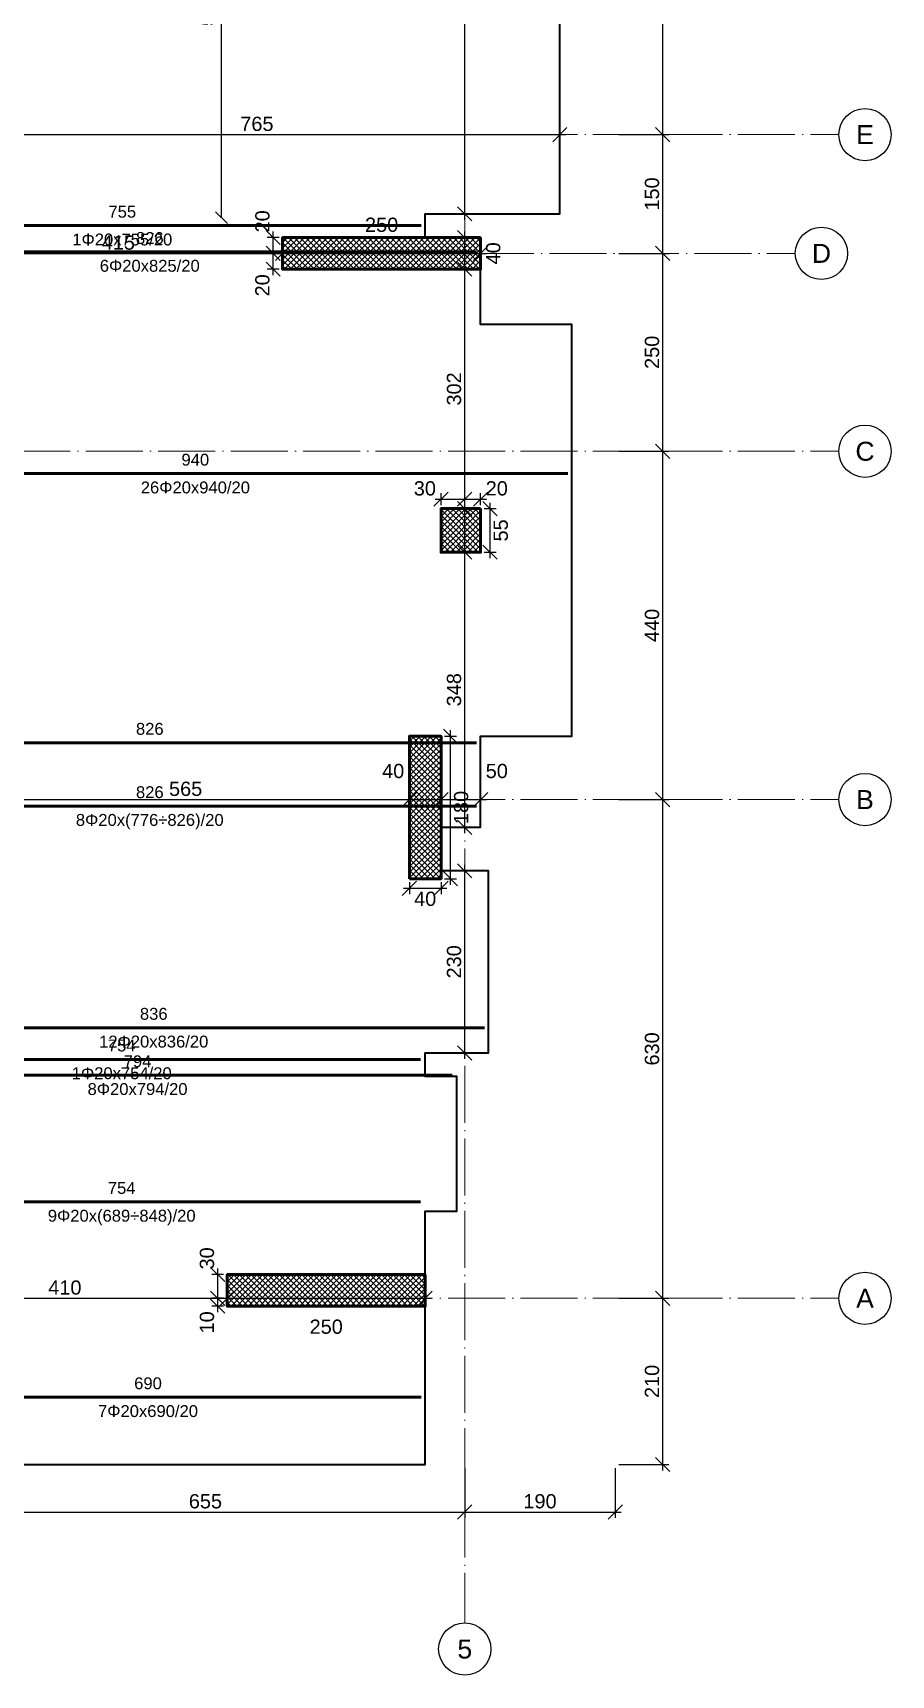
# Model space of a CAD drawing. Header units: millimetres. Extents: x -404 to 6018, y -5139 to 7890.
# Drawn here: x 1115 to 2198, y -466 to 1609 of the extents above; entities that cross this region are included whole.
import ezdxf
from ezdxf.enums import TextEntityAlignment as Align

# ---------------------------------------------------------------- set-up
doc = ezdxf.new("R2010")
doc.units = ezdxf.units.MM
doc.linetypes.add('ZWCAD_ISO04W100', pattern=[30.5, 24, -3, 0.5, -3])
for name, color, linetype, lineweight in [('AXIS LINES', 255, 'ZWCAD_ISO04W100', 13), ('COLUMN', 140, 'Continuous', 53), ('SLAB', 3, 'Continuous', 35), ('WALL', 10, 'Continuous', 53)]:
    doc.layers.add(name, color=color, linetype=linetype, lineweight=lineweight)
for name, color, linetype in [('FLOOR', 3, 'Continuous'), ('FW_AXIS', 7, 'Continuous'), ('FW_COLUMN_HATCH', 8, 'Continuous'), ('FW_DIM', 7, 'Continuous'), ('FW_WALL_HATCH', 8, 'Continuous'), ('REB_BOT_MESH_X', 5, 'Continuous'), ('REB_BOT_MESH_X_RANGE', 5, 'Continuous'), ('REB_BOT_MESH_X_TEXT', 5, 'Continuous')]:
    doc.layers.add(name, color=color, linetype=linetype)
doc.styles.add('REBAR_TXT', font='arial.ttf')
doc.styles.get("Standard").update_dxf_attribs({"font": 'arial.ttf'})
doc.dimstyles.new('FW_DIM', dxfattribs={"dimtxt": 18, "dimasz": 9, "dimexe": 7.5, "dimexo": 4.5, "dimgap": 4.5, "dimtad": 1, "dimdec": 0, "dimtxsty": 'Standard', "dimtsz": 9, "dimcen": 2.5, "dimdle": 7.5, "dimclrd": 256, "dimclre": 256, "dimclrt": 7, "dimazin": 3, "dimtfac": 1, "dimtmove": 2, "dimatfit": 3})
doc.dimstyles.new('REBAR M-200', dxfattribs={"dimtxt": 15, "dimasz": 15, "dimexe": 25, "dimexo": 12.5, "dimgap": 10, "dimtad": 1, "dimdec": 0, "dimtxsty": 'Standard', "dimblk": 'NONE', "dimcen": 50, "dimse1": 1, "dimse2": 1, "dimclrd": 6, "dimclre": 6, "dimclrt": 7, "dimazin": 3, "dimtfac": 1, "dimtmove": 2, "dimatfit": 3, "dimldrblk": 'NONE', "dimlwd": 53})
doc.dimstyles.new('REBAR RANGE', dxfattribs={"dimtxt": 15, "dimasz": 2.5, "dimexe": 0, "dimexo": 0, "dimgap": 10, "dimtad": 1, "dimdec": 0, "dimtxsty": 'Standard', "dimtsz": 7.5, "dimcen": 2.5, "dimse1": 1, "dimse2": 1, "dimclrd": 6, "dimclre": 6, "dimclrt": 7, "dimazin": 3, "dimtfac": 1, "dimtmove": 2, "dimatfit": 3, "dimlwd": 25})

# ---------------------------------------------------------------- blocks, each defined once
blk = doc.blocks.new('*D243')
at = {"color": 6, "lineweight": 53}
blk.add_line((849.5, 1051.75), (1790, 1051.75), dxfattribs=at)
at = {"layer": 'Defpoints'}
for p in [(849.5, 1051.75), (849.5, 1051.75), (1790, 1051.75)]:
    blk.add_point(p, dxfattribs=at)
at = {"layer": 'REB_BOT_MESH_X', "color": 7, "insert": (1319.75, 1069.25), "char_height": 15, "attachment_point": 5}
blk.add_mtext('940', dxfattribs=at)
blk = doc.blocks.new('_NONE')
blk = doc.blocks.new('*D247')
at = {"color": 6, "lineweight": 53}
blk.add_line((849.5, 351.75), (1685, 351.75), dxfattribs=at)
at = {"layer": 'Defpoints'}
for p in [(849.5, 351.75), (849.5, 351.75), (1685, 351.75)]:
    blk.add_point(p, dxfattribs=at)
at = {"layer": 'REB_BOT_MESH_X', "color": 7, "insert": (1267.25, 369.25), "char_height": 15, "attachment_point": 5}
blk.add_mtext('836', dxfattribs=at)
blk = doc.blocks.new('*D263')
at = {"color": 6, "lineweight": 53}
blk.add_line((849.5, 291.75), (1644, 291.75), dxfattribs=at)
at = {"layer": 'Defpoints'}
for p in [(849.5, 291.75), (849.5, 291.75), (1644, 291.75)]:
    blk.add_point(p, dxfattribs=at)
at = {"layer": 'REB_BOT_MESH_X', "color": 7, "insert": (1246.75, 309.25), "char_height": 15, "attachment_point": 5}
blk.add_mtext('794', dxfattribs=at)
blk = doc.blocks.new('*D275')
at = {"color": 6, "lineweight": 53}
blk.add_line((849.5, 131.75), (1604, 131.75), dxfattribs=at)
at = {"layer": 'Defpoints'}
for p in [(849.5, 131.75), (849.5, 131.75), (1604, 131.75)]:
    blk.add_point(p, dxfattribs=at)
at = {"layer": 'REB_BOT_MESH_X', "color": 7, "insert": (1226.75, 149.25), "char_height": 15, "attachment_point": 5}
blk.add_mtext('754', dxfattribs=at)
blk = doc.blocks.new('*D279')
at = {"color": 6, "lineweight": 53}
blk.add_line((849.5, 631.75), (1675, 631.75), dxfattribs=at)
at = {"layer": 'Defpoints'}
for p in [(849.5, 631.75), (849.5, 631.75), (1675, 631.75)]:
    blk.add_point(p, dxfattribs=at)
at = {"layer": 'REB_BOT_MESH_X', "color": 7, "insert": (1262.25, 649.25), "char_height": 15, "attachment_point": 5}
blk.add_mtext('826', dxfattribs=at)
blk = doc.blocks.new('*D283')
at = {"color": 6, "lineweight": 53}
blk.add_line((849.5, 711.75), (1675, 711.75), dxfattribs=at)
at = {"layer": 'Defpoints'}
for p in [(849.5, 711.75), (849.5, 711.75), (1675, 711.75)]:
    blk.add_point(p, dxfattribs=at)
at = {"layer": 'REB_BOT_MESH_X', "color": 7, "insert": (1262.25, 729.25), "char_height": 15, "attachment_point": 5}
blk.add_mtext('826', dxfattribs=at)
blk = doc.blocks.new('*D287')
at = {"color": 6, "lineweight": 53}
blk.add_line((849.5, 311.75), (1604, 311.75), dxfattribs=at)
at = {"layer": 'Defpoints'}
for p in [(849.5, 311.75), (849.5, 311.75), (1604, 311.75)]:
    blk.add_point(p, dxfattribs=at)
at = {"layer": 'REB_BOT_MESH_X', "color": 7, "insert": (1226.75, 329.25), "char_height": 15, "attachment_point": 5}
blk.add_mtext('754', dxfattribs=at)
blk = doc.blocks.new('*D291')
at = {"color": 6, "lineweight": 53}
blk.add_line((849.5, 1331.75), (1675, 1331.75), dxfattribs=at)
at = {"layer": 'Defpoints'}
for p in [(849.5, 1331.75), (849.5, 1331.75), (1675, 1331.75)]:
    blk.add_point(p, dxfattribs=at)
at = {"layer": 'REB_BOT_MESH_X', "color": 7, "insert": (1262.25, 1349.25), "char_height": 15, "attachment_point": 5}
blk.add_mtext('826', dxfattribs=at)
blk = doc.blocks.new('_Oblique')
at = {"color": 0, "linetype": 'ByBlock', "lineweight": -2}
blk.add_line((-0.5, -0.5), (0.5, 0.5), dxfattribs=at)
blk = doc.blocks.new('*D297')
at = {"color": 6, "lineweight": 25}
blk.add_line((1352.75, 1375), (1352.75, 1895), dxfattribs=at)
at = {"layer": 'Defpoints'}
for p in [(1352.75, 1895), (1352.75, 1375), (1352.75, 1375)]:
    blk.add_point(p, dxfattribs=at)
at = {"layer": 'REB_BOT_MESH_X_RANGE', "color": 6, "xscale": 15, "yscale": 15, "rotation": 90}
for p in [(1352.75, 1895), (1352.75, 1375)]:
    blk.add_blockref('_OBLIQUE', p, dxfattribs=at)
at = {"layer": 'REB_BOT_MESH_X_RANGE', "color": 7, "insert": (1335.25, 1635), "char_height": 15, "attachment_point": 5, "rotation": 90}
blk.add_mtext('520', dxfattribs=at)
blk = doc.blocks.new('*D312')
at = {"color": 6, "lineweight": 53}
blk.add_line((915, -115), (1605, -115), dxfattribs=at)
at = {"layer": 'Defpoints'}
for p in [(915, -115), (915, -115), (1605, -115)]:
    blk.add_point(p, dxfattribs=at)
at = {"layer": 'REB_BOT_MESH_X', "color": 7, "insert": (1260, -97.5), "char_height": 15, "attachment_point": 5}
blk.add_mtext('690', dxfattribs=at)
blk = doc.blocks.new('*D326')
at = {"color": 6, "lineweight": 53}
blk.add_line((850, 1365), (1605, 1365), dxfattribs=at)
at = {"layer": 'Defpoints'}
for p in [(850, 1365), (850, 1365), (1605, 1365)]:
    blk.add_point(p, dxfattribs=at)
at = {"layer": 'REB_BOT_MESH_X', "color": 7, "insert": (1227.5, 1382.5), "char_height": 15, "attachment_point": 5}
blk.add_mtext('755', dxfattribs=at)
blk = doc.blocks.new('*D347')
for p, q in [((1355.5, 10), (1340.5, 10)), ((1355.5, 0), (1340.5, 0)), ((1348, -7.5), (1348, 17.5))]:
    blk.add_line(p, q)
at = {"layer": 'Defpoints'}
for p in [(1348, 0), (1360, 10), (1360, 0)]:
    blk.add_point(p, dxfattribs=at)
at = {"layer": 'FW_DIM', "xscale": 18, "yscale": 18, "rotation": 90}
for p in [(1348, 10), (1348, 0)]:
    blk.add_blockref('_OBLIQUE', p, dxfattribs=at)
at = {"layer": 'FW_DIM', "color": 7, "insert": (1334.5, -20.4), "char_height": 18, "attachment_point": 5, "rotation": 90}
blk.add_mtext('10', dxfattribs=at)
blk = doc.blocks.new('*D348')
for p, q in [((1348, 2.5), (1348, 47.5)), ((1355.5, 40), (1340.5, 40)), ((1355.5, 10), (1340.5, 10))]:
    blk.add_line(p, q)
at = {"layer": 'Defpoints'}
for p in [(1360, 40), (1348, 10), (1360, 10)]:
    blk.add_point(p, dxfattribs=at)
at = {"layer": 'FW_DIM', "xscale": 18, "yscale": 18, "rotation": 90}
for p in [(1348, 40), (1348, 10)]:
    blk.add_blockref('_OBLIQUE', p, dxfattribs=at)
at = {"layer": 'FW_DIM', "color": 7, "insert": (1334.5, 60.4), "char_height": 18, "attachment_point": 5, "rotation": 90}
blk.add_mtext('30', dxfattribs=at)
blk = doc.blocks.new('*D351')
for p, q in [((1582.5, 528), (1637.5, 528)), ((1590, 535.5), (1590, 520.5)), ((1630, 535.5), (1630, 520.5))]:
    blk.add_line(p, q)
at = {"layer": 'Defpoints'}
for p in [(1590, 540), (1630, 540), (1590, 528)]:
    blk.add_point(p, dxfattribs=at)
at = {"layer": 'FW_DIM', "xscale": 18, "yscale": 18}
for p in [(1590, 528), (1630, 528)]:
    blk.add_blockref('_OBLIQUE', p, dxfattribs=at)
at = {"layer": 'FW_DIM', "color": 7, "insert": (1610, 514.5), "char_height": 18, "attachment_point": 5}
blk.add_mtext('40', dxfattribs=at)
blk = doc.blocks.new('*D352')
for p, q in [((1642, 532.5), (1642, 727.5)), ((1634.5, 720), (1649.5, 720)), ((1634.5, 540), (1649.5, 540))]:
    blk.add_line(p, q)
at = {"layer": 'Defpoints'}
for p in [(1630, 720), (1630, 540), (1642, 540)]:
    blk.add_point(p, dxfattribs=at)
at = {"layer": 'FW_DIM', "xscale": 18, "yscale": 18, "rotation": 90}
for p in [(1642, 720), (1642, 540)]:
    blk.add_blockref('_OBLIQUE', p, dxfattribs=at)
at = {"layer": 'FW_DIM', "color": 7, "insert": (1655.5, 630), "char_height": 18, "attachment_point": 5, "rotation": 90}
blk.add_mtext('180', dxfattribs=at)
blk = doc.blocks.new('*D353')
for p, q in [((1425.5, 1330), (1410.5, 1330)), ((1418, 1302.5), (1418, 1337.5)), ((1425.5, 1310), (1410.5, 1310))]:
    blk.add_line(p, q)
at = {"layer": 'Defpoints'}
for p in [(1430, 1330), (1418, 1310), (1430, 1310)]:
    blk.add_point(p, dxfattribs=at)
at = {"layer": 'FW_DIM', "xscale": 18, "yscale": 18, "rotation": 90}
for p in [(1418, 1330), (1418, 1310)]:
    blk.add_blockref('_OBLIQUE', p, dxfattribs=at)
at = {"layer": 'FW_DIM', "color": 7, "insert": (1404.5, 1289.6), "char_height": 18, "attachment_point": 5, "rotation": 90}
blk.add_mtext('20', dxfattribs=at)
blk = doc.blocks.new('*D354')
for p, q in [((1425.5, 1350), (1410.5, 1350)), ((1418, 1322.5), (1418, 1357.5)), ((1425.5, 1330), (1410.5, 1330))]:
    blk.add_line(p, q)
at = {"layer": 'Defpoints'}
for p in [(1430, 1350), (1418, 1330), (1430, 1330)]:
    blk.add_point(p, dxfattribs=at)
at = {"layer": 'FW_DIM', "xscale": 18, "yscale": 18, "rotation": 90}
for p in [(1418, 1350), (1418, 1330)]:
    blk.add_blockref('_OBLIQUE', p, dxfattribs=at)
at = {"layer": 'FW_DIM', "color": 7, "insert": (1404.5, 1370.4), "char_height": 18, "attachment_point": 5, "rotation": 90}
blk.add_mtext('20', dxfattribs=at)
blk = doc.blocks.new('*D389')
for p, q in [((1622.5, 1019.5), (1667.5, 1019.5)), ((1630, 1012), (1630, 1027)), ((1660, 1012), (1660, 1027))]:
    blk.add_line(p, q)
at = {"layer": 'Defpoints'}
for p in [(1630, 1019.5), (1630, 1007.5), (1660, 1007.5)]:
    blk.add_point(p, dxfattribs=at)
at = {"layer": 'FW_DIM', "xscale": 18, "yscale": 18}
for p in [(1630, 1019.5), (1660, 1019.5)]:
    blk.add_blockref('_OBLIQUE', p, dxfattribs=at)
at = {"layer": 'FW_DIM', "color": 7, "insert": (1609.6, 1033), "char_height": 18, "attachment_point": 5}
blk.add_mtext('30', dxfattribs=at)
blk = doc.blocks.new('*D390')
for p, q in [((1652.5, 1019.5), (1687.5, 1019.5)), ((1660, 1012), (1660, 1027)), ((1680, 1012), (1680, 1027))]:
    blk.add_line(p, q)
at = {"layer": 'Defpoints'}
for p in [(1660, 1019.5), (1660, 1007.5), (1680, 1007.5)]:
    blk.add_point(p, dxfattribs=at)
at = {"layer": 'FW_DIM', "xscale": 18, "yscale": 18}
for p in [(1660, 1019.5), (1680, 1019.5)]:
    blk.add_blockref('_OBLIQUE', p, dxfattribs=at)
at = {"layer": 'FW_DIM', "color": 7, "insert": (1700.4, 1033), "char_height": 18, "attachment_point": 5}
blk.add_mtext('20', dxfattribs=at)
blk = doc.blocks.new('*D391')
for p, q in [((1684.5, 1007.5), (1699.5, 1007.5)), ((1692, 945), (1692, 1015)), ((1684.5, 952.5), (1699.5, 952.5))]:
    blk.add_line(p, q)
at = {"layer": 'Defpoints'}
for p in [(1680, 1007.5), (1680, 952.5), (1692, 952.5)]:
    blk.add_point(p, dxfattribs=at)
at = {"layer": 'FW_DIM', "xscale": 18, "yscale": 18, "rotation": 90}
for p in [(1692, 1007.5), (1692, 952.5)]:
    blk.add_blockref('_OBLIQUE', p, dxfattribs=at)
at = {"layer": 'FW_DIM', "color": 7, "insert": (1705.5, 980), "char_height": 18, "attachment_point": 5, "rotation": 90}
blk.add_mtext('55', dxfattribs=at)
blk = doc.blocks.new('*D410')
for p, q in [((942.5, 10), (1367.5, 10)), ((950, 14.5), (950, 17.5)), ((1360, 14.5), (1360, 17.5))]:
    blk.add_line(p, q)
at = {"layer": 'Defpoints'}
for p in [(950, 10), (950, 10), (1360, 10)]:
    blk.add_point(p, dxfattribs=at)
at = {"layer": 'FW_DIM', "xscale": 18, "yscale": 18}
for p in [(950, 10), (1360, 10)]:
    blk.add_blockref('_OBLIQUE', p, dxfattribs=at)
at = {"layer": 'FW_DIM', "color": 7, "insert": (1155, 23.5), "char_height": 18, "attachment_point": 5}
blk.add_mtext('410', dxfattribs=at)
blk = doc.blocks.new('*D411')
for p, q in [((1352.5, 10), (1617.5, 10)), ((1360, 14.5), (1360, 17.5)), ((1610, 14.5), (1610, 17.5))]:
    blk.add_line(p, q)
at = {"layer": 'Defpoints'}
for p in [(1360, 10), (1360, 10), (1610, 10)]:
    blk.add_point(p, dxfattribs=at)
at = {"layer": 'FW_DIM', "xscale": 18, "yscale": 18}
for p in [(1360, 10), (1610, 10)]:
    blk.add_blockref('_OBLIQUE', p, dxfattribs=at)
at = {"layer": 'FW_DIM', "color": 7, "insert": (1485, -26), "char_height": 18, "attachment_point": 5}
blk.add_mtext('250', dxfattribs=at)
blk = doc.blocks.new('*D415')
for p, q in [((1025, 644.5), (1025, 647.5)), ((1590, 644.5), (1590, 647.5)), ((1017.5, 640), (1597.5, 640))]:
    blk.add_line(p, q)
at = {"layer": 'Defpoints'}
for p in [(1025, 640), (1025, 640), (1590, 640)]:
    blk.add_point(p, dxfattribs=at)
at = {"layer": 'FW_DIM', "xscale": 18, "yscale": 18}
for p in [(1025, 640), (1590, 640)]:
    blk.add_blockref('_OBLIQUE', p, dxfattribs=at)
at = {"layer": 'FW_DIM', "color": 7, "insert": (1307.5, 653.5), "char_height": 18, "attachment_point": 5}
blk.add_mtext('565', dxfattribs=at)
blk = doc.blocks.new('*D416')
for p, q in [((1590, 644.5), (1590, 647.5)), ((1630, 644.5), (1630, 647.5)), ((1582.5, 640), (1637.5, 640))]:
    blk.add_line(p, q)
at = {"layer": 'Defpoints'}
for p in [(1590, 640), (1590, 640), (1630, 640)]:
    blk.add_point(p, dxfattribs=at)
at = {"layer": 'FW_DIM', "xscale": 18, "yscale": 18}
for p in [(1590, 640), (1630, 640)]:
    blk.add_blockref('_OBLIQUE', p, dxfattribs=at)
at = {"layer": 'FW_DIM', "color": 7, "insert": (1569.6, 676), "char_height": 18, "attachment_point": 5}
blk.add_mtext('40', dxfattribs=at)
blk = doc.blocks.new('*D417')
for p, q in [((1630, 644.5), (1630, 647.5)), ((1680, 644.5), (1680, 647.5)), ((1622.5, 640), (1687.5, 640))]:
    blk.add_line(p, q)
at = {"layer": 'Defpoints'}
for p in [(1630, 640), (1630, 640), (1680, 640)]:
    blk.add_point(p, dxfattribs=at)
at = {"layer": 'FW_DIM', "xscale": 18, "yscale": 18}
for p in [(1630, 640), (1680, 640)]:
    blk.add_blockref('_OBLIQUE', p, dxfattribs=at)
at = {"layer": 'FW_DIM', "color": 7, "insert": (1700.4, 676), "char_height": 18, "attachment_point": 5}
blk.add_mtext('50', dxfattribs=at)
blk = doc.blocks.new('*D423')
for p, q in [((1007.5, 1330), (1437.5, 1330)), ((1015, 1334.5), (1015, 1337.5)), ((1430, 1334.5), (1430, 1337.5))]:
    blk.add_line(p, q)
at = {"layer": 'Defpoints'}
for p in [(1015, 1330), (1015, 1330), (1430, 1330)]:
    blk.add_point(p, dxfattribs=at)
at = {"layer": 'FW_DIM', "xscale": 18, "yscale": 18}
for p in [(1015, 1330), (1430, 1330)]:
    blk.add_blockref('_OBLIQUE', p, dxfattribs=at)
at = {"layer": 'FW_DIM', "color": 7, "insert": (1222.5, 1343.5), "char_height": 18, "attachment_point": 5}
blk.add_mtext('415', dxfattribs=at)
blk = doc.blocks.new('*D424')
for p, q in [((1422.5, 1330), (1687.5, 1330)), ((1430, 1334.5), (1430, 1337.5)), ((1680, 1334.5), (1680, 1337.5))]:
    blk.add_line(p, q)
at = {"layer": 'Defpoints'}
for p in [(1430, 1330), (1430, 1330), (1680, 1330)]:
    blk.add_point(p, dxfattribs=at)
at = {"layer": 'FW_DIM', "xscale": 18, "yscale": 18}
for p in [(1430, 1330), (1680, 1330)]:
    blk.add_blockref('_OBLIQUE', p, dxfattribs=at)
at = {"layer": 'FW_DIM', "color": 7, "insert": (1555, 1366), "char_height": 18, "attachment_point": 5}
blk.add_mtext('250', dxfattribs=at)
blk = doc.blocks.new('*D431')
for p, q in [((1007.5, 1480), (1787.5, 1480)), ((1015, 1484.5), (1015, 1487.5)), ((1780, 1484.5), (1780, 1487.5))]:
    blk.add_line(p, q)
at = {"layer": 'Defpoints'}
for p in [(1015, 1480), (1015, 1480), (1780, 1480)]:
    blk.add_point(p, dxfattribs=at)
at = {"layer": 'FW_DIM', "xscale": 18, "yscale": 18}
for p in [(1015, 1480), (1780, 1480)]:
    blk.add_blockref('_OBLIQUE', p, dxfattribs=at)
at = {"layer": 'FW_DIM', "color": 7, "insert": (1397.5, 1493.5), "char_height": 18, "attachment_point": 5}
blk.add_mtext('765', dxfattribs=at)
blk = doc.blocks.new('*D486')
for p, q in [((1655.5, 550), (1652.5, 550)), ((1660, 312.5), (1660, 557.5)), ((1655.5, 320), (1652.5, 320))]:
    blk.add_line(p, q)
at = {"layer": 'Defpoints'}
for p in [(1660, 550), (1660, 320), (1660, 320)]:
    blk.add_point(p, dxfattribs=at)
at = {"layer": 'FW_DIM', "xscale": 18, "yscale": 18, "rotation": 90}
for p in [(1660, 550), (1660, 320)]:
    blk.add_blockref('_OBLIQUE', p, dxfattribs=at)
at = {"layer": 'FW_DIM', "color": 7, "insert": (1646.5, 435), "char_height": 18, "attachment_point": 5, "rotation": 90}
blk.add_mtext('230', dxfattribs=at)
blk = doc.blocks.new('*D487')
for p, q in [((1660, 597.5), (1660, 960)), ((1655.5, 952.5), (1652.5, 952.5)), ((1655.5, 605), (1652.5, 605))]:
    blk.add_line(p, q)
at = {"layer": 'Defpoints'}
for p in [(1660, 952.5), (1660, 605), (1660, 605)]:
    blk.add_point(p, dxfattribs=at)
at = {"layer": 'FW_DIM', "xscale": 18, "yscale": 18, "rotation": 90}
for p in [(1660, 952.5), (1660, 605)]:
    blk.add_blockref('_OBLIQUE', p, dxfattribs=at)
at = {"layer": 'FW_DIM', "color": 7, "insert": (1646.5, 778.75), "char_height": 18, "attachment_point": 5, "rotation": 90}
blk.add_mtext('348', dxfattribs=at)
blk = doc.blocks.new('*D488')
for p, q in [((1655.5, 1007.5), (1652.5, 1007.5)), ((1660, 945), (1660, 1015)), ((1655.5, 952.5), (1652.5, 952.5))]:
    blk.add_line(p, q)
at = {"layer": 'Defpoints'}
for p in [(1660, 1007.5), (1660, 952.5), (1660, 952.5)]:
    blk.add_point(p, dxfattribs=at)
at = {"layer": 'FW_DIM', "xscale": 18, "yscale": 18, "rotation": 90}
for p in [(1660, 1007.5), (1660, 952.5)]:
    blk.add_blockref('_OBLIQUE', p, dxfattribs=at)
blk = doc.blocks.new('*D489')
for p, q in [((1655.5, 1310), (1652.5, 1310)), ((1660, 1000), (1660, 1317.5)), ((1655.5, 1007.5), (1652.5, 1007.5))]:
    blk.add_line(p, q)
at = {"layer": 'Defpoints'}
for p in [(1660, 1310), (1660, 1007.5), (1660, 1007.5)]:
    blk.add_point(p, dxfattribs=at)
at = {"layer": 'FW_DIM', "xscale": 18, "yscale": 18, "rotation": 90}
for p in [(1660, 1310), (1660, 1007.5)]:
    blk.add_blockref('_OBLIQUE', p, dxfattribs=at)
at = {"layer": 'FW_DIM', "color": 7, "insert": (1646.5, 1158.75), "char_height": 18, "attachment_point": 5, "rotation": 90}
blk.add_mtext('302', dxfattribs=at)
blk = doc.blocks.new('*D490')
for p, q in [((1655.5, 1350), (1652.5, 1350)), ((1660, 1302.5), (1660, 1357.5)), ((1655.5, 1310), (1652.5, 1310))]:
    blk.add_line(p, q)
at = {"layer": 'Defpoints'}
for p in [(1660, 1350), (1660, 1310), (1660, 1310)]:
    blk.add_point(p, dxfattribs=at)
at = {"layer": 'FW_DIM', "xscale": 18, "yscale": 18, "rotation": 90}
for p in [(1660, 1350), (1660, 1310)]:
    blk.add_blockref('_OBLIQUE', p, dxfattribs=at)
at = {"layer": 'FW_DIM', "color": 7, "insert": (1696, 1330), "char_height": 18, "attachment_point": 5, "rotation": 90}
blk.add_mtext('40', dxfattribs=at)
blk = doc.blocks.new('*D491')
for p, q in [((1660, 1372.40001), (1660, 1932.5)), ((1655.5, 1925), (1652.5, 1925)), ((1655.5, 1379.90001), (1652.5, 1379.90001))]:
    blk.add_line(p, q)
at = {"layer": 'Defpoints'}
for p in [(1660, 1925), (1660, 1379.90001), (1660, 1379.90001)]:
    blk.add_point(p, dxfattribs=at)
at = {"layer": 'FW_DIM', "xscale": 18, "yscale": 18, "rotation": 90}
for p in [(1660, 1925), (1660, 1379.90001)]:
    blk.add_blockref('_OBLIQUE', p, dxfattribs=at)
at = {"layer": 'FW_DIM', "color": 7, "insert": (1646.5, 1652.450005), "char_height": 18, "attachment_point": 5, "rotation": 90}
blk.add_mtext('545', dxfattribs=at)
blk = doc.blocks.new('*D507')
for p, q in [((1005, -204.5), (1005, -267.5)), ((1660, -204.5), (1660, -267.5)), ((997.5, -260), (1667.5, -260))]:
    blk.add_line(p, q)
at = {"layer": 'Defpoints'}
for p in [(1005, -200), (1660, -200), (1005, -260)]:
    blk.add_point(p, dxfattribs=at)
at = {"layer": 'FW_DIM', "xscale": 18, "yscale": 18}
for p in [(1005, -260), (1660, -260)]:
    blk.add_blockref('_OBLIQUE', p, dxfattribs=at)
at = {"layer": 'FW_DIM', "color": 7, "insert": (1332.5, -246.5), "char_height": 18, "attachment_point": 5}
blk.add_mtext('655', dxfattribs=at)
blk = doc.blocks.new('*D508')
for p, q in [((1660, -204.5), (1660, -267.5)), ((1850, -204.5), (1850, -267.5)), ((1652.5, -260), (1857.5, -260))]:
    blk.add_line(p, q)
at = {"layer": 'Defpoints'}
for p in [(1660, -200), (1850, -200), (1660, -260)]:
    blk.add_point(p, dxfattribs=at)
at = {"layer": 'FW_DIM', "xscale": 18, "yscale": 18}
for p in [(1660, -260), (1850, -260)]:
    blk.add_blockref('_OBLIQUE', p, dxfattribs=at)
at = {"layer": 'FW_DIM', "color": 7, "insert": (1755, -246.5), "char_height": 18, "attachment_point": 5}
blk.add_mtext('190', dxfattribs=at)
blk = doc.blocks.new('*D519')
for p, q in [((1854.5, 10), (1917.5, 10)), ((1910, -207.5), (1910, 17.5)), ((1854.5, -200), (1917.5, -200))]:
    blk.add_line(p, q)
at = {"layer": 'Defpoints'}
for p in [(1850, 10), (1850, -200), (1910, -200)]:
    blk.add_point(p, dxfattribs=at)
at = {"layer": 'FW_DIM', "xscale": 18, "yscale": 18, "rotation": 90}
for p in [(1910, 10), (1910, -200)]:
    blk.add_blockref('_OBLIQUE', p, dxfattribs=at)
at = {"layer": 'FW_DIM', "color": 7, "insert": (1896.5, -95), "char_height": 18, "attachment_point": 5, "rotation": 90}
blk.add_mtext('210', dxfattribs=at)
blk = doc.blocks.new('*D520')
for p, q in [((1910, 2.5), (1910, 647.5)), ((1854.5, 640), (1917.5, 640)), ((1854.5, 10), (1917.5, 10))]:
    blk.add_line(p, q)
at = {"layer": 'Defpoints'}
for p in [(1850, 640), (1850, 10), (1910, 10)]:
    blk.add_point(p, dxfattribs=at)
at = {"layer": 'FW_DIM', "xscale": 18, "yscale": 18, "rotation": 90}
for p in [(1910, 640), (1910, 10)]:
    blk.add_blockref('_OBLIQUE', p, dxfattribs=at)
at = {"layer": 'FW_DIM', "color": 7, "insert": (1896.5, 325), "char_height": 18, "attachment_point": 5, "rotation": 90}
blk.add_mtext('630', dxfattribs=at)
blk = doc.blocks.new('*D521')
for p, q in [((1854.5, 1080), (1917.5, 1080)), ((1910, 632.5), (1910, 1087.5)), ((1854.5, 640), (1917.5, 640))]:
    blk.add_line(p, q)
at = {"layer": 'Defpoints'}
for p in [(1850, 1080), (1850, 640), (1910, 640)]:
    blk.add_point(p, dxfattribs=at)
at = {"layer": 'FW_DIM', "xscale": 18, "yscale": 18, "rotation": 90}
for p in [(1910, 1080), (1910, 640)]:
    blk.add_blockref('_OBLIQUE', p, dxfattribs=at)
at = {"layer": 'FW_DIM', "color": 7, "insert": (1896.5, 860), "char_height": 18, "attachment_point": 5, "rotation": 90}
blk.add_mtext('440', dxfattribs=at)
blk = doc.blocks.new('*D522')
for p, q in [((1854.5, 1330), (1917.5, 1330)), ((1910, 1072.5), (1910, 1337.5)), ((1854.5, 1080), (1917.5, 1080))]:
    blk.add_line(p, q)
at = {"layer": 'Defpoints'}
for p in [(1850, 1330), (1850, 1080), (1910, 1080)]:
    blk.add_point(p, dxfattribs=at)
at = {"layer": 'FW_DIM', "xscale": 18, "yscale": 18, "rotation": 90}
for p in [(1910, 1330), (1910, 1080)]:
    blk.add_blockref('_OBLIQUE', p, dxfattribs=at)
at = {"layer": 'FW_DIM', "color": 7, "insert": (1896.5, 1205), "char_height": 18, "attachment_point": 5, "rotation": 90}
blk.add_mtext('250', dxfattribs=at)
blk = doc.blocks.new('*D523')
for p, q in [((1854.5, 1480), (1917.5, 1480)), ((1910, 1322.5), (1910, 1487.5)), ((1854.5, 1330), (1917.5, 1330))]:
    blk.add_line(p, q)
at = {"layer": 'Defpoints'}
for p in [(1850, 1480), (1850, 1330), (1910, 1330)]:
    blk.add_point(p, dxfattribs=at)
at = {"layer": 'FW_DIM', "xscale": 18, "yscale": 18, "rotation": 90}
for p in [(1910, 1480), (1910, 1330)]:
    blk.add_blockref('_OBLIQUE', p, dxfattribs=at)
at = {"layer": 'FW_DIM', "color": 7, "insert": (1896.5, 1405), "char_height": 18, "attachment_point": 5, "rotation": 90}
blk.add_mtext('150', dxfattribs=at)
blk = doc.blocks.new('*D524')
for p, q in [((1854.5, 1960), (1917.5, 1960)), ((1910, 1472.5), (1910, 1967.5)), ((1854.5, 1480), (1917.5, 1480))]:
    blk.add_line(p, q)
at = {"layer": 'Defpoints'}
for p in [(1850, 1960), (1850, 1480), (1910, 1480)]:
    blk.add_point(p, dxfattribs=at)
at = {"layer": 'FW_DIM', "xscale": 18, "yscale": 18, "rotation": 90}
for p in [(1910, 1960), (1910, 1480)]:
    blk.add_blockref('_OBLIQUE', p, dxfattribs=at)
at = {"layer": 'FW_DIM', "color": 7, "insert": (1896.5, 1720), "char_height": 18, "attachment_point": 5, "rotation": 90}
blk.add_mtext('480', dxfattribs=at)

msp = doc.modelspace()

# ---------------------------------------------------------------- hatches: boundary and pattern name
at = {"layer": 'FW_COLUMN_HATCH'}
h = msp.add_hatch(dxfattribs=at)
h.set_pattern_fill('ANSI37', scale=1.6)
h.paths.add_polyline_path([(1680, 1007.5), (1680, 952.5), (1630, 952.5), (1630, 1007.5), (1680, 1007.5)])
at = {"layer": 'FW_WALL_HATCH'}
h = msp.add_hatch(dxfattribs=at)
h.set_pattern_fill('ANSI37', scale=1.6)
h.paths.add_polyline_path([(1680, 1350), (1680, 1310), (1430, 1310), (1430, 1350), (1680, 1350)])
h = msp.add_hatch(dxfattribs=at)
h.set_pattern_fill('ANSI37', scale=1.6)
h.paths.add_polyline_path([(1590, 540), (1590, 720), (1630, 720), (1630, 540), (1590, 540)])
h = msp.add_hatch(dxfattribs=at)
h.set_pattern_fill('ANSI37', scale=1.6)
h.paths.add_polyline_path([(1360, 40), (1610, 40), (1610, 40), (1610, 0), (1360, 0), (1360, 40)])

# ---------------------------------------------------------------- linework, layer by layer
at = {"layer": 'AXIS LINES', "color": 0, "ltscale": 3}
for points in [[(1660, 3140), (1660, -400.1)], [(-282.6, 1480), (2132.4, 1480)], [(-337.6, 1330), (2077.4, 1330)], [(-282.6, 1080), (2132.4, 1080)], [(-282.6, 640), (2132.4, 640)], [(-282.6, 10), (2132.4, 10)]]:
    msp.add_lwpolyline(points, dxfattribs=at)
at = {"layer": 'COLUMN', "ltscale": 0.08}
for points in [[(1680, 1007.5), (1680, 952.5), (1630, 952.5), (1630, 1007.5), (1680, 1007.5)], [(1590, 605), (1590, 655)]]:
    msp.add_lwpolyline(points, dxfattribs=at)
at = {"layer": 'FLOOR'}
msp.add_line((1205, -199.9), (1315, -199.9), dxfattribs=at)
at = {"layer": 'FW_AXIS'}
for centre in [(2165.4, 1480), (2110.4, 1330), (2165.4, 1080), (2165.4, 640), (2165.4, 10), (1660, -433.1)]:
    msp.add_circle(centre, 33, dxfattribs=at)
at = {"layer": 'SLAB', "ltscale": 0.08}
msp.add_lwpolyline([(910, -199.9), (1610, -199.9), (1610, -48.2), (1609.9, 120), (1649.9, 120), (1649.9, 290.1), (1609.9, 290.1), (1609.9, 320), (1690, 320), (1690, 550), (1630, 550), (1630, 605), (1680, 605), (1680, 720), (1795, 720), (1795, 1240), (1680, 1240), (1680, 1350), (1610, 1350), (1610, 1379.9), (1780, 1379.9), (1779.9, 1900)], dxfattribs=at)
at = {"layer": 'WALL', "ltscale": 0.08}
for points in [[(1680, 1350), (1430, 1350), (1430, 1310), (1680, 1310), (1680, 1350)], [(1610, 40), (1360, 40), (1360, 0), (1610, 0), (1610, 40)]]:
    msp.add_lwpolyline(points, dxfattribs=at)
msp.add_lwpolyline([(1590, 540), (1590, 720), (1630, 720), (1630, 540)], close=True, dxfattribs=at)

# ---------------------------------------------------------------- texts
at = {"layer": 'FW_AXIS', "color": 7, "style": 'REBAR_TXT'}
for s, p in [('E', (2165.4, 1480)), ('D', (2110.4, 1330)), ('C', (2165.4, 1080)), ('B', (2165.4, 640)), ('A', (2165.4, 10)), ('5', (1660, -433.1))]:
    msp.add_text(s, height=24, dxfattribs=at).set_placement(p, align=Align.MIDDLE_CENTER)
at = {"layer": 'REB_BOT_MESH_X_TEXT', "color": 7, "style": 'REBAR_TXT'}
for s, p in [('1Φ20x755/20', (1227.5, 1355)), ('6Φ20x825/20', (1262.2, 1321.8)), ('26Φ20x940/20', (1319.8, 1041.8)), ('8Φ20x(776÷826)/20', (1262.2, 621.8)), ('12Φ20x836/20', (1267.2, 341.8)), ('1Φ20x754/20', (1226.8, 301.8)), ('8Φ20x794/20', (1246.8, 281.8)), ('9Φ20x(689÷848)/20', (1226.8, 121.8)), ('7Φ20x690/20', (1260, -125))]:
    msp.add_text(s, height=15, dxfattribs=at).set_placement(p, align=Align.TOP_CENTER)

# ---------------------------------------------------------------- dimensions: what is measured, and where the dimension line sits
at = {"layer": 'FW_DIM'}
for base, p1, p2, picture, middle in [((1910, 1480), (1850, 1480), (1850, 1960), '*D524', (1896.5, 1720)), ((1910, 1330), (1850, 1330), (1850, 1480), '*D523', (1896.5, 1405)), ((1910, 1080), (1850, 1080), (1850, 1330), '*D522', (1896.5, 1205)), ((1910, 640), (1850, 640), (1850, 1080), '*D521', (1896.5, 860)), ((1910, 10), (1850, 10), (1850, 640), '*D520', (1896.5, 325)), ((1910, -200), (1850, -200), (1850, 10), '*D519', (1896.5, -95))]:
    dim = msp.add_linear_dim(base=base, p1=p1, p2=p2, angle=90, dimstyle='FW_DIM', dxfattribs=at)
    dim.commit()
    dim.dimension.update_dxf_attribs({"geometry": picture, "text_midpoint": middle})
for base, p1, p2, text, picture, middle in [((1660, 1379.9), (1660, 1379.9), (1660, 1925), '545', '*D491', (1646.5, 1652.5)), ((1418, 1330), (1430, 1330), (1430, 1350), '20', '*D354', (1404.5, 1370.4)), ((1660, 1310), (1660, 1310), (1660, 1350), '40', '*D490', (1696, 1330)), ((1418, 1310), (1430, 1310), (1430, 1330), '20', '*D353', (1404.5, 1289.6)), ((1660, 1007.5), (1660, 1007.5), (1660, 1310), '302', '*D489', (1646.5, 1158.8)), ((1660, 952.5), (1660, 952.5), (1660, 1007.5), ' ', '*D488', (1660, 980)), ((1692, 952.5), (1680, 952.5), (1680, 1007.5), '55', '*D391', (1705.5, 980)), ((1660, 605), (1660, 605), (1660, 952.5), '348', '*D487', (1646.5, 778.8)), ((1642, 540), (1630, 540), (1630, 720), '180', '*D352', (1655.5, 630)), ((1660, 320), (1660, 320), (1660, 550), '230', '*D486', (1646.5, 435)), ((1348, 10), (1360, 10), (1360, 40), '30', '*D348', (1334.5, 60.4)), ((1348, 0), (1360, 0), (1360, 10), '10', '*D347', (1334.5, -20.4))]:
    dim = msp.add_linear_dim(base=base, p1=p1, p2=p2, angle=90, text=text, dimstyle='FW_DIM', override={"dimtmove": 2}, dxfattribs=at)
    dim.commit()
    dim.dimension.update_dxf_attribs({"geometry": picture, "text_midpoint": middle, "dimtype": 160})
for base, p1, p2, text, picture, middle in [((1015, 1480), (1015, 1480), (1780, 1480), '765', '*D431', (1397.5, 1493.5)), ((1430, 1330), (1430, 1330), (1680, 1330), '250', '*D424', (1555, 1366)), ((1015, 1330), (1015, 1330), (1430, 1330), '415', '*D423', (1222.5, 1343.5)), ((1630, 1019.5), (1630, 1007.5), (1660, 1007.5), '30', '*D389', (1609.6, 1033)), ((1660, 1019.5), (1660, 1007.5), (1680, 1007.5), '20', '*D390', (1700.4, 1033)), ((1590, 640), (1590, 640), (1630, 640), '40', '*D416', (1569.6, 676)), ((1630, 640), (1630, 640), (1680, 640), '50', '*D417', (1700.4, 676)), ((1025, 640), (1025, 640), (1590, 640), '565', '*D415', (1307.5, 653.5)), ((1590, 528), (1590, 540), (1630, 540), '40', '*D351', (1610, 514.5)), ((950, 10), (950, 10), (1360, 10), '410', '*D410', (1155, 23.5)), ((1360, 10), (1360, 10), (1610, 10), '250', '*D411', (1485, -26))]:
    dim = msp.add_linear_dim(base=base, p1=p1, p2=p2, text=text, dimstyle='FW_DIM', override={"dimtmove": 2}, dxfattribs=at)
    dim.commit()
    dim.dimension.update_dxf_attribs({"geometry": picture, "text_midpoint": middle, "dimtype": 160})
for base, p1, p2, picture, middle in [((1005, -260), (1005, -200), (1660, -200), '*D507', (1332.5, -246.5)), ((1660, -260), (1660, -200), (1850, -200), '*D508', (1755, -246.5))]:
    dim = msp.add_linear_dim(base=base, p1=p1, p2=p2, dimstyle='FW_DIM', dxfattribs=at)
    dim.commit()
    dim.dimension.update_dxf_attribs({"geometry": picture, "text_midpoint": middle})
at = {"layer": 'REB_BOT_MESH_X'}
for base, p1, p2, picture, middle in [((850, 1365), (850, 1365), (1605, 1365), '*D326', (1227.5, 1382.5)), ((849.5, 1331.75), (849.5, 1331.75), (1675, 1331.75), '*D291', (1262.25, 1349.25)), ((849.5, 1051.75), (849.5, 1051.75), (1790, 1051.75), '*D243', (1319.75, 1069.25)), ((849.5, 711.75), (849.5, 711.75), (1675, 711.75), '*D283', (1262.25, 729.25)), ((849.5, 631.75), (849.5, 631.75), (1675, 631.75), '*D279', (1262.25, 649.25)), ((849.5, 351.75), (849.5, 351.75), (1685, 351.75), '*D247', (1267.25, 369.25)), ((849.5, 311.75), (849.5, 311.75), (1604, 311.75), '*D287', (1226.75, 329.25)), ((849.5, 291.75), (849.5, 291.75), (1644, 291.75), '*D263', (1246.75, 309.25)), ((849.5, 131.75), (849.5, 131.75), (1604, 131.75), '*D275', (1226.75, 149.25)), ((915, -115), (915, -115), (1605, -115), '*D312', (1260, -97.5))]:
    dim = msp.add_linear_dim(base=base, p1=p1, p2=p2, dimstyle='REBAR M-200', dxfattribs=at)
    dim.commit()
    dim.dimension.update_dxf_attribs({"geometry": picture, "text_midpoint": middle})
at = {"layer": 'REB_BOT_MESH_X_RANGE'}
dim = msp.add_linear_dim(base=(1352.8, 1375), p1=(1352.8, 1375), p2=(1352.8, 1895), angle=90, dimstyle='REBAR RANGE', dxfattribs=at)
dim.commit()
dim.dimension.update_dxf_attribs({"geometry": '*D297', "text_midpoint": (1335.2, 1635)})

doc.saveas('drawing.dxf')
